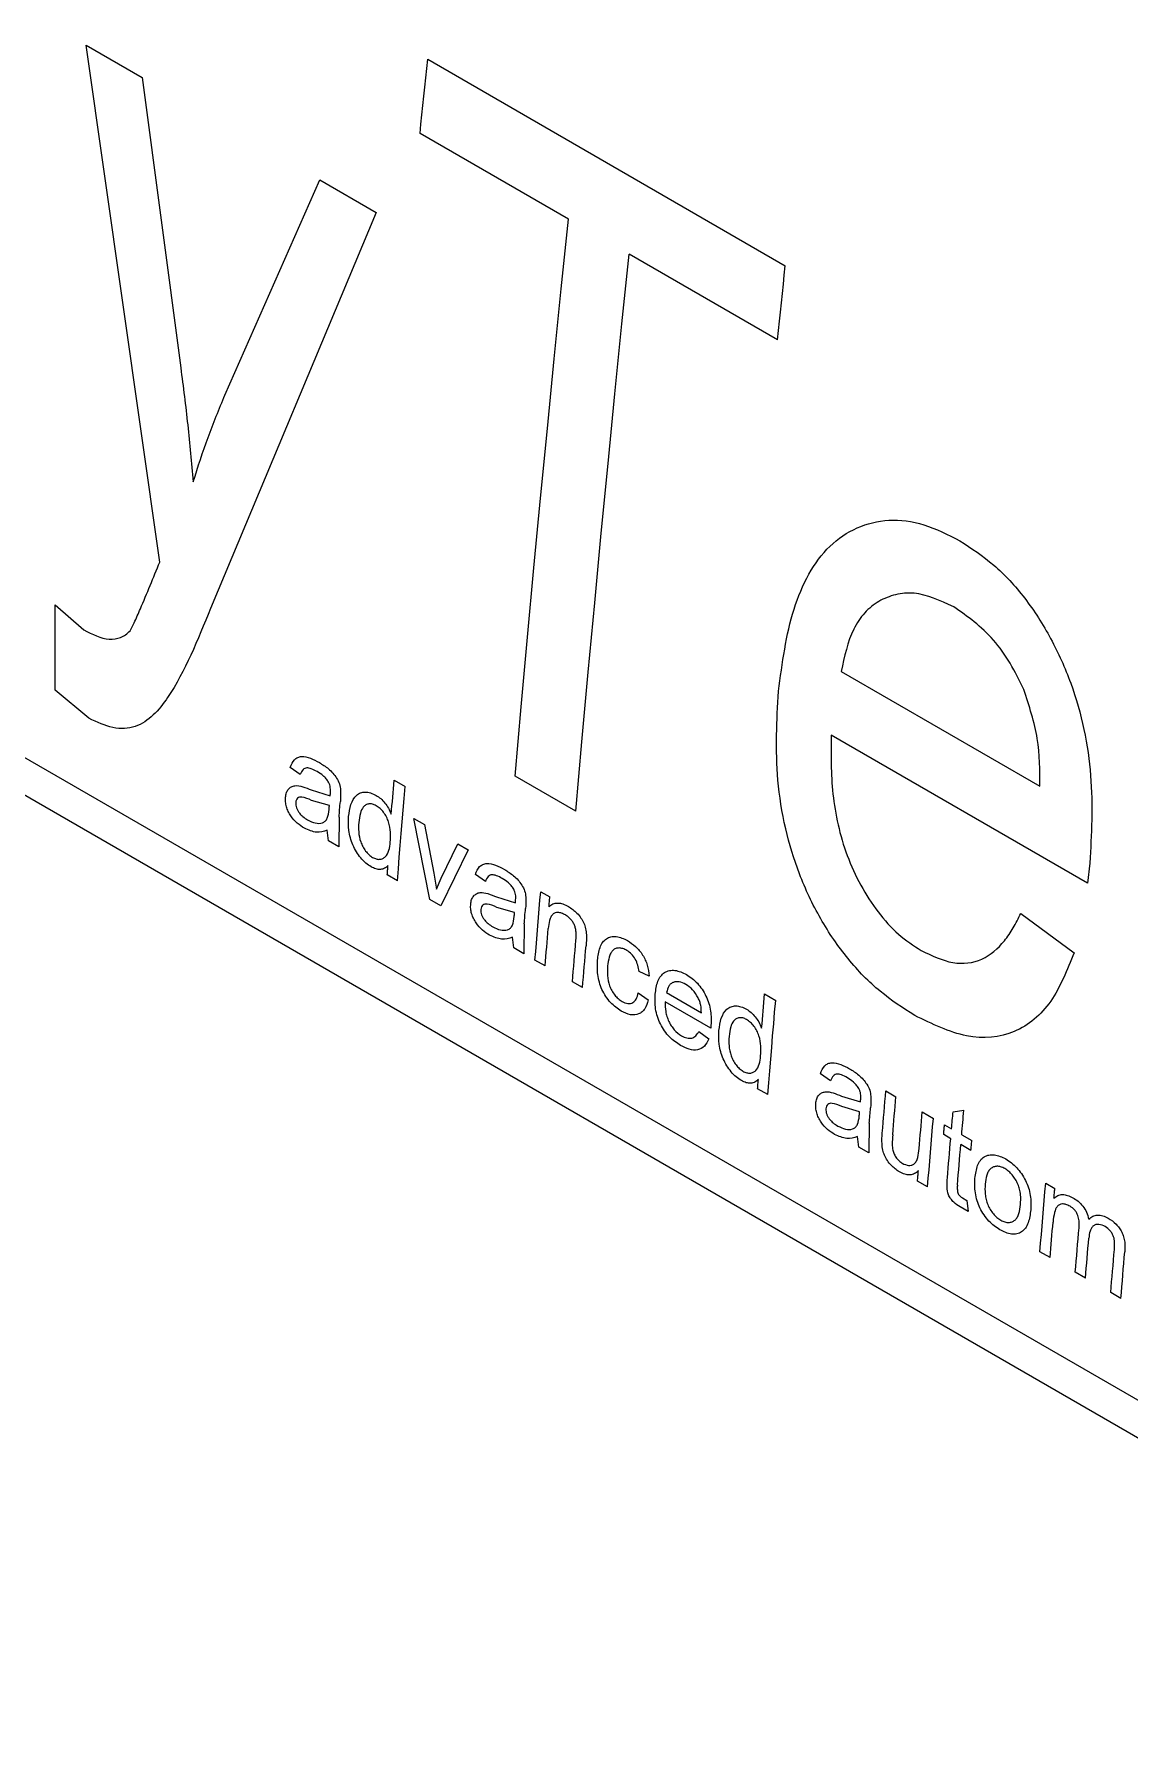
# Model space of a CAD drawing. Extents: x 150 to 4150, y 50 to 2920.
# Drawn here: x 3221.65 to 3240.8, y 1573.58 to 1603.27 of the extents above; entities that cross this region are included whole.
import ezdxf

# ---------------------------------------------------------------- set-up
doc = ezdxf.new("R2010")
doc.units = 0
doc.header["$LTSCALE"] = 10
doc.linetypes.add('SLD-KATı', pattern=[0])
doc.layers.get('0').update_dxf_attribs({"linetype": 'CONTINUOUS'})

msp = doc.modelspace()

# ---------------------------------------------------------------- linework, layer by layer
at = {"color": 7, "linetype": 'SLD-KATı'}
for p, q in [((3175.698, 1617.062), (3271.158, 1561.955)), ((3273.699, 1559.827), (3178.631, 1614.708)), ((3222.566, 1603.078), (3223.548, 1602.512)), ((3223.855, 1594.042), (3222.566, 1603.078)), ((3228.538, 1602.828), (3234.788, 1599.22)), ((3223.548, 1602.512), (3224.22, 1597.437)), ((3230.997, 1600.036), (3228.403, 1601.534)), ((3224.993, 1596.961), (3226.653, 1600.719)), ((3226.653, 1600.719), (3227.637, 1600.151)), ((3227.637, 1600.151), (3224.74, 1593.231)), ((3234.653, 1597.926), (3232.059, 1599.423)), ((3222.025, 1591.802), (3222.027, 1593.294)), ((3222.027, 1593.294), (3222.524, 1592.858)), ((3235.764, 1592.127), (3239.237, 1590.122)), ((3222.616, 1591.312), (3222.025, 1591.802)), ((3240.072, 1588.432), (3235.591, 1591.019)), ((3226.308, 1590.327), (3226.133, 1590.451)), ((3227.951, 1590.23), (3228.146, 1590.118)), ((3231.126, 1589.688), (3230.064, 1590.301)), ((3226.502, 1590.058), (3226.833, 1589.957)), ((3226.819, 1589.786), (3226.508, 1589.876)), ((3226.987, 1589.585), (3226.981, 1589.065)), ((3228.295, 1589.561), (3228.479, 1589.455)), ((3228.576, 1588.144), (3228.295, 1589.561)), ((3226.804, 1589.168), (3226.782, 1589.353)), ((3228.479, 1589.455), (3228.643, 1588.606)), ((3226.981, 1589.065), (3226.804, 1589.168)), ((3229.247, 1589.012), (3228.764, 1588.036)), ((3228.772, 1588.517), (3229.063, 1589.118)), ((3229.063, 1589.118), (3229.247, 1589.012)), ((3240.111, 1588.782), (3240.072, 1588.432)), ((3228.007, 1588.473), (3227.83, 1588.575)), ((3228.643, 1588.606), (3228.69, 1588.325)), ((3228.69, 1588.325), (3228.772, 1588.517)), ((3229.545, 1588.458), (3229.37, 1588.582)), ((3228.764, 1588.036), (3228.576, 1588.144)), ((3229.739, 1588.189), (3230.07, 1588.088)), ((3230.513, 1588.281), (3230.672, 1588.189)), ((3230.056, 1587.917), (3229.745, 1588.007)), ((3238.904, 1587.901), (3239.835, 1587.214)), ((3230.041, 1587.299), (3230.019, 1587.484)), ((3230.224, 1587.716), (3230.218, 1587.197)), ((3230.218, 1587.197), (3230.041, 1587.299)), ((3230.589, 1586.982), (3230.412, 1587.084)), ((3232.41, 1586.804), (3232.232, 1586.885)), ((3231.244, 1586.604), (3231.067, 1586.707)), ((3232.219, 1586.512), (3232.394, 1586.388)), ((3233.484, 1585.893), (3232.688, 1586.353)), ((3232.713, 1586.517), (3233.321, 1586.166)), ((3234.426, 1586.493), (3234.62, 1586.381)), ((3233.489, 1585.945), (3233.484, 1585.893)), ((3233.275, 1585.835), (3233.45, 1585.711)), ((3235.577, 1584.976), (3235.402, 1585.1)), ((3234.481, 1584.736), (3234.304, 1584.838)), ((3236.545, 1584.798), (3236.722, 1584.696)), ((3235.771, 1584.707), (3236.102, 1584.606)), ((3236.088, 1584.435), (3235.777, 1584.525)), ((3237.721, 1584.434), (3237.908, 1584.46)), ((3236.256, 1584.234), (3236.25, 1583.715)), ((3237.182, 1584.431), (3237.377, 1584.318)), ((3237.571, 1584.206), (3237.695, 1584.135)), ((3236.073, 1583.817), (3236.051, 1584.002)), ((3237.68, 1583.964), (3237.557, 1584.035)), ((3238.034, 1583.759), (3237.857, 1583.862)), ((3237.872, 1584.032), (3238.049, 1583.93)), ((3236.25, 1583.715), (3236.073, 1583.817)), ((3237.276, 1583.122), (3237.099, 1583.224)), ((3239.34, 1583.185), (3239.499, 1583.093)), ((3237.982, 1582.692), (3237.846, 1582.771)), ((3237.883, 1582.928), (3237.96, 1582.884)), ((3237.96, 1582.884), (3237.982, 1582.692)), ((3239.416, 1581.887), (3239.239, 1581.989)), ((3240.035, 1581.529), (3239.858, 1581.631)), ((3240.654, 1581.172), (3240.478, 1581.274))]:
    msp.add_line(p, q, dxfattribs=at)
at = {"color": 7, "linetype": 'SLD-KATı', "flags": 128}
for points in [[(3228.403, 1601.534), (3228.42, 1601.696), (3228.436, 1601.857), (3228.453, 1602.019), (3228.47, 1602.181), (3228.487, 1602.342), (3228.504, 1602.504), (3228.521, 1602.666), (3228.538, 1602.828)], [(3230.064, 1590.301), (3230.172, 1591.514), (3230.283, 1592.728), (3230.395, 1593.943), (3230.511, 1595.16), (3230.629, 1596.377), (3230.749, 1597.596), (3230.872, 1598.815), (3230.997, 1600.036)], [(3231.126, 1589.688), (3231.234, 1590.901), (3231.344, 1592.115), (3231.457, 1593.33), (3231.572, 1594.547), (3231.69, 1595.764), (3231.81, 1596.983), (3231.933, 1598.203), (3232.059, 1599.423)], [(3234.653, 1597.926), (3234.67, 1598.087), (3234.687, 1598.249), (3234.703, 1598.411), (3234.72, 1598.573), (3234.737, 1598.734), (3234.754, 1598.896), (3234.771, 1599.058), (3234.788, 1599.22)], [(3227.9, 1589.634), (3227.907, 1589.709), (3227.913, 1589.783), (3227.919, 1589.858), (3227.926, 1589.932), (3227.932, 1590.007), (3227.939, 1590.081), (3227.945, 1590.156), (3227.951, 1590.23)], [(3228.007, 1588.473), (3228.024, 1588.679), (3228.041, 1588.884), (3228.058, 1589.09), (3228.076, 1589.295), (3228.093, 1589.501), (3228.111, 1589.707), (3228.128, 1589.912), (3228.146, 1590.118)], [(3226.833, 1589.957), (3226.834, 1589.963), (3226.834, 1589.969), (3226.835, 1589.975), (3226.835, 1589.981), (3226.836, 1589.987), (3226.836, 1589.993), (3226.837, 1589.999), (3226.837, 1590.006)], [(3226.987, 1589.585), (3226.99, 1589.618), (3226.993, 1589.652), (3226.996, 1589.686), (3226.998, 1589.719), (3227.001, 1589.753), (3227.004, 1589.786), (3227.007, 1589.82), (3227.01, 1589.854)], [(3226.813, 1589.715), (3226.813, 1589.724), (3226.814, 1589.733), (3226.815, 1589.741), (3226.816, 1589.75), (3226.816, 1589.759), (3226.817, 1589.768), (3226.818, 1589.777), (3226.819, 1589.786)], [(3227.83, 1588.575), (3227.832, 1588.595), (3227.833, 1588.615), (3227.835, 1588.635), (3227.837, 1588.656), (3227.838, 1588.676), (3227.84, 1588.696), (3227.842, 1588.716), (3227.843, 1588.736)], [(3230.07, 1588.088), (3230.071, 1588.094), (3230.071, 1588.1), (3230.072, 1588.106), (3230.072, 1588.112), (3230.073, 1588.119), (3230.073, 1588.125), (3230.074, 1588.131), (3230.074, 1588.137)], [(3230.412, 1587.084), (3230.425, 1587.234), (3230.437, 1587.383), (3230.45, 1587.533), (3230.463, 1587.682), (3230.475, 1587.832), (3230.488, 1587.981), (3230.5, 1588.131), (3230.513, 1588.281)], [(3230.658, 1588.018), (3230.66, 1588.039), (3230.661, 1588.06), (3230.663, 1588.082), (3230.665, 1588.103), (3230.667, 1588.124), (3230.669, 1588.146), (3230.671, 1588.167), (3230.672, 1588.189)], [(3230.05, 1587.846), (3230.05, 1587.855), (3230.051, 1587.864), (3230.052, 1587.873), (3230.053, 1587.882), (3230.053, 1587.891), (3230.054, 1587.899), (3230.055, 1587.908), (3230.056, 1587.917)], [(3230.224, 1587.716), (3230.227, 1587.75), (3230.23, 1587.783), (3230.233, 1587.817), (3230.236, 1587.85), (3230.238, 1587.884), (3230.241, 1587.918), (3230.244, 1587.951), (3230.247, 1587.985)], [(3230.589, 1586.982), (3230.596, 1587.064), (3230.603, 1587.145), (3230.61, 1587.227), (3230.617, 1587.309), (3230.623, 1587.39), (3230.63, 1587.472), (3230.637, 1587.553), (3230.644, 1587.635)], [(3231.067, 1586.707), (3231.075, 1586.797), (3231.082, 1586.888), (3231.09, 1586.979), (3231.097, 1587.07), (3231.105, 1587.161), (3231.113, 1587.252), (3231.12, 1587.342), (3231.128, 1587.433)], [(3231.244, 1586.604), (3231.251, 1586.696), (3231.259, 1586.787), (3231.267, 1586.879), (3231.274, 1586.97), (3231.282, 1587.062), (3231.29, 1587.153), (3231.298, 1587.245), (3231.305, 1587.337)], [(3234.375, 1585.897), (3234.381, 1585.971), (3234.387, 1586.046), (3234.394, 1586.12), (3234.4, 1586.195), (3234.406, 1586.269), (3234.413, 1586.344), (3234.419, 1586.418), (3234.426, 1586.493)], [(3234.481, 1584.736), (3234.498, 1584.941), (3234.515, 1585.147), (3234.533, 1585.352), (3234.55, 1585.558), (3234.567, 1585.764), (3234.585, 1585.969), (3234.602, 1586.175), (3234.62, 1586.381)], [(3234.304, 1584.838), (3234.306, 1584.858), (3234.307, 1584.878), (3234.309, 1584.898), (3234.311, 1584.918), (3234.312, 1584.938), (3234.314, 1584.958), (3234.316, 1584.978), (3234.317, 1584.998)], [(3236.483, 1584.061), (3236.491, 1584.153), (3236.498, 1584.245), (3236.506, 1584.337), (3236.514, 1584.429), (3236.522, 1584.522), (3236.529, 1584.614), (3236.537, 1584.706), (3236.545, 1584.798)], [(3236.102, 1584.606), (3236.103, 1584.612), (3236.103, 1584.618), (3236.104, 1584.624), (3236.104, 1584.63), (3236.105, 1584.636), (3236.105, 1584.642), (3236.106, 1584.649), (3236.106, 1584.655)], [(3236.256, 1584.234), (3236.259, 1584.267), (3236.262, 1584.301), (3236.265, 1584.335), (3236.268, 1584.368), (3236.27, 1584.402), (3236.273, 1584.436), (3236.276, 1584.469), (3236.279, 1584.503)], [(3236.666, 1584.034), (3236.673, 1584.117), (3236.68, 1584.199), (3236.687, 1584.282), (3236.694, 1584.365), (3236.701, 1584.448), (3236.708, 1584.531), (3236.715, 1584.613), (3236.722, 1584.696)], [(3237.872, 1584.032), (3237.876, 1584.086), (3237.881, 1584.139), (3237.886, 1584.193), (3237.89, 1584.246), (3237.895, 1584.3), (3237.899, 1584.353), (3237.904, 1584.406), (3237.908, 1584.46)], [(3236.082, 1584.364), (3236.082, 1584.373), (3236.083, 1584.382), (3236.084, 1584.391), (3236.085, 1584.399), (3236.085, 1584.408), (3236.086, 1584.417), (3236.087, 1584.426), (3236.088, 1584.435)], [(3237.128, 1583.791), (3237.135, 1583.871), (3237.141, 1583.951), (3237.148, 1584.031), (3237.155, 1584.111), (3237.162, 1584.191), (3237.168, 1584.271), (3237.175, 1584.351), (3237.182, 1584.431)], [(3237.276, 1583.122), (3237.288, 1583.272), (3237.301, 1583.421), (3237.313, 1583.571), (3237.326, 1583.72), (3237.338, 1583.87), (3237.351, 1584.019), (3237.364, 1584.169), (3237.377, 1584.318)], [(3237.557, 1584.035), (3237.558, 1584.056), (3237.56, 1584.078), (3237.562, 1584.099), (3237.564, 1584.121), (3237.566, 1584.142), (3237.567, 1584.163), (3237.569, 1584.185), (3237.571, 1584.206)], [(3237.695, 1584.135), (3237.698, 1584.172), (3237.701, 1584.209), (3237.705, 1584.247), (3237.708, 1584.284), (3237.711, 1584.322), (3237.714, 1584.359), (3237.717, 1584.396), (3237.721, 1584.434)], [(3237.623, 1583.28), (3237.63, 1583.366), (3237.637, 1583.451), (3237.644, 1583.537), (3237.652, 1583.622), (3237.659, 1583.707), (3237.666, 1583.793), (3237.673, 1583.878), (3237.68, 1583.964)], [(3237.798, 1583.153), (3237.805, 1583.242), (3237.812, 1583.33), (3237.82, 1583.419), (3237.827, 1583.507), (3237.835, 1583.596), (3237.842, 1583.684), (3237.85, 1583.773), (3237.857, 1583.862)], [(3238.034, 1583.759), (3238.036, 1583.781), (3238.038, 1583.802), (3238.04, 1583.823), (3238.041, 1583.845), (3238.043, 1583.866), (3238.045, 1583.888), (3238.047, 1583.909), (3238.049, 1583.93)], [(3237.099, 1583.224), (3237.101, 1583.247), (3237.103, 1583.269), (3237.104, 1583.291), (3237.106, 1583.313), (3237.108, 1583.335), (3237.11, 1583.357), (3237.112, 1583.38), (3237.114, 1583.402)], [(3239.239, 1581.989), (3239.252, 1582.138), (3239.264, 1582.288), (3239.277, 1582.437), (3239.289, 1582.587), (3239.302, 1582.736), (3239.315, 1582.886), (3239.327, 1583.035), (3239.34, 1583.185)], [(3239.485, 1582.924), (3239.487, 1582.945), (3239.488, 1582.967), (3239.49, 1582.988), (3239.492, 1583.009), (3239.494, 1583.03), (3239.496, 1583.051), (3239.497, 1583.072), (3239.499, 1583.093)], [(3239.416, 1581.887), (3239.423, 1581.964), (3239.429, 1582.042), (3239.436, 1582.119), (3239.442, 1582.197), (3239.449, 1582.274), (3239.455, 1582.352), (3239.462, 1582.429), (3239.468, 1582.507)], [(3239.858, 1581.631), (3239.867, 1581.728), (3239.875, 1581.825), (3239.883, 1581.922), (3239.891, 1582.02), (3239.899, 1582.117), (3239.907, 1582.214), (3239.915, 1582.311), (3239.924, 1582.408)], [(3240.035, 1581.529), (3240.043, 1581.616), (3240.05, 1581.703), (3240.057, 1581.79), (3240.064, 1581.876), (3240.072, 1581.963), (3240.079, 1582.05), (3240.086, 1582.137), (3240.094, 1582.224)], [(3240.478, 1581.274), (3240.485, 1581.368), (3240.493, 1581.462), (3240.501, 1581.556), (3240.509, 1581.65), (3240.517, 1581.744), (3240.525, 1581.838), (3240.533, 1581.933), (3240.541, 1582.027)], [(3240.654, 1581.172), (3240.663, 1581.274), (3240.671, 1581.376), (3240.68, 1581.478), (3240.689, 1581.58), (3240.697, 1581.683), (3240.706, 1581.785), (3240.714, 1581.887), (3240.723, 1581.989)]]:
    msp.add_lwpolyline(points, dxfattribs=at)
at = {"color": 7, "linetype": 'SLD-KATı'}
for points, knots in [([(3224.22, 1597.437), (3224.263, 1597.104), (3224.349, 1596.436), (3224.408, 1595.776), (3224.438, 1595.446)], [0, 0, 0, 0, 0.4999991, 1, 1, 1, 1]), ([(3224.438, 1595.446), (3224.522, 1595.706), (3224.689, 1596.227), (3224.892, 1596.716), (3224.993, 1596.961)], [0, 0, 0, 0, 0.5, 1, 1, 1, 1]), ([(3234.668, 1591.783), (3234.735, 1592.278), (3234.869, 1593.266), (3235.392, 1594.239), (3236.03, 1594.668), (3236.59, 1594.807), (3237.211, 1594.731), (3237.631, 1594.519), (3237.841, 1594.412)], [0, 0, 0, 0, 0.250304, 0.499493, 0.62463, 0.749724, 0.8748, 1, 1, 1, 1]), ([(3237.841, 1594.412), (3238.041, 1594.282), (3238.441, 1594.021), (3238.989, 1593.428), (3239.443, 1592.715), (3239.915, 1591.673), (3240.195, 1590.279), (3240.139, 1589.282), (3240.111, 1588.782)], [0, 0, 0, 0, 0.1251387, 0.2502175, 0.3753227, 0.5004721, 0.7497275, 1, 1, 1, 1]), ([(3223.334, 1592.838), (3223.358, 1592.884), (3223.422, 1593.009), (3223.594, 1593.41), (3223.742, 1593.768), (3223.855, 1594.042)], [0, 0, 0, 0, 0.121259, 0.328273, 1, 1, 1, 1]), ([(3237.732, 1593.261), (3237.497, 1593.368), (3237.144, 1593.529), (3236.711, 1593.484), (3236.418, 1593.368), (3236.167, 1593.166), (3235.907, 1592.783), (3235.821, 1592.389), (3235.764, 1592.127)], [0, 0, 0, 0, 0.249224, 0.374396, 0.499614, 0.624851, 0.750059, 1, 1, 1, 1]), ([(3224.74, 1593.231), (3224.519, 1592.68), (3224.242, 1591.991), (3223.752, 1591.351), (3223.436, 1591.139), (3223.038, 1591.11), (3222.757, 1591.244), (3222.616, 1591.312)], [0, 0, 0, 0, 0.500712, 0.625809, 0.750674, 0.875271, 1, 1, 1, 1]), ([(3238.956, 1591.816), (3238.881, 1591.97), (3238.73, 1592.28), (3238.336, 1592.833), (3237.973, 1593.09), (3237.732, 1593.261)], [0, 0, 0, 0, 0.250682, 0.501275, 1, 1, 1, 1]), ([(3222.524, 1592.858), (3222.675, 1592.78), (3222.903, 1592.664), (3223.141, 1592.707), (3223.26, 1592.766), (3223.309, 1592.814), (3223.334, 1592.838)], [0, 0, 0, 0, 0.499029, 0.749111, 0.874535, 1, 1, 1, 1]), ([(3237.05, 1586.118), (3236.846, 1586.248), (3236.439, 1586.509), (3235.872, 1587.089), (3235.388, 1587.796), (3235.019, 1588.577), (3234.77, 1589.403), (3234.599, 1590.5), (3234.641, 1591.274), (3234.668, 1591.783)], [0, 0, 0, 0, 0.12505, 0.249996, 0.374636, 0.499929, 0.620077, 0.750039, 1, 1, 1, 1]), ([(3239.237, 1590.122), (3239.239, 1590.398), (3239.241, 1590.949), (3239.051, 1591.527), (3238.956, 1591.816)], [0, 0, 0, 0, 0.501311, 1, 1, 1, 1]), ([(3235.591, 1591.019), (3235.587, 1590.68), (3235.58, 1590.004), (3235.779, 1589.082), (3236.096, 1588.39), (3236.4, 1587.916), (3236.762, 1587.514), (3237.029, 1587.34), (3237.162, 1587.253)], [0, 0, 0, 0, 0.250265, 0.49965, 0.624796, 0.749867, 0.874893, 1, 1, 1, 1]), ([(3226.133, 1590.451), (3226.154, 1590.502), (3226.185, 1590.578), (3226.264, 1590.631), (3226.356, 1590.651), (3226.488, 1590.62), (3226.591, 1590.565), (3226.643, 1590.537)], [0, 0, 0, 0, 0.249379, 0.373191, 0.4996, 0.749459, 1, 1, 1, 1]), ([(3226.604, 1590.38), (3226.57, 1590.398), (3226.509, 1590.43), (3226.435, 1590.449), (3226.388, 1590.438), (3226.343, 1590.405), (3226.322, 1590.359), (3226.308, 1590.327)], [0, 0, 0, 0, 0.283098, 0.500419, 0.605925, 0.720734, 1, 1, 1, 1]), ([(3226.643, 1590.537), (3226.697, 1590.504), (3226.779, 1590.453), (3226.88, 1590.355), (3226.947, 1590.267), (3227.001, 1590.164), (3227.021, 1590.018), (3227.014, 1589.919), (3227.01, 1589.854)], [0, 0, 0, 0, 0.25031, 0.378804, 0.5004, 0.624996, 0.74964, 1, 1, 1, 1]), ([(3226.052, 1589.931), (3226.056, 1589.959), (3226.064, 1590.015), (3226.101, 1590.078), (3226.153, 1590.118), (3226.235, 1590.142), (3226.356, 1590.119), (3226.452, 1590.079), (3226.502, 1590.058)], [0, 0, 0, 0, 0.125005, 0.249858, 0.370781, 0.49994, 0.742067, 1, 1, 1, 1]), ([(3226.804, 1590.194), (3226.79, 1590.215), (3226.762, 1590.257), (3226.694, 1590.323), (3226.64, 1590.358), (3226.604, 1590.38)], [0, 0, 0, 0, 0.249858, 0.500031, 1, 1, 1, 1]), ([(3226.837, 1590.006), (3226.838, 1590.036), (3226.84, 1590.081), (3226.826, 1590.148), (3226.811, 1590.179), (3226.804, 1590.194)], [0, 0, 0, 0, 0.5003958, 0.7543208, 1, 1, 1, 1]), ([(3226.382, 1589.389), (3226.34, 1589.416), (3226.255, 1589.47), (3226.158, 1589.578), (3226.098, 1589.682), (3226.065, 1589.766), (3226.049, 1589.852), (3226.051, 1589.904), (3226.052, 1589.931)], [0, 0, 0, 0, 0.250181, 0.499648, 0.626661, 0.749787, 0.87257, 1, 1, 1, 1]), ([(3226.23, 1589.838), (3226.229, 1589.823), (3226.229, 1589.793), (3226.242, 1589.744), (3226.265, 1589.696), (3226.302, 1589.642), (3226.361, 1589.585), (3226.41, 1589.553), (3226.438, 1589.535)], [0, 0, 0, 0, 0.122859, 0.240313, 0.362752, 0.499437, 0.71692, 1, 1, 1, 1]), ([(3226.508, 1589.876), (3226.451, 1589.902), (3226.378, 1589.934), (3226.297, 1589.934), (3226.262, 1589.917), (3226.238, 1589.885), (3226.233, 1589.854), (3226.23, 1589.838)], [0, 0, 0, 0, 0.500566, 0.637414, 0.758637, 0.875381, 1, 1, 1, 1]), ([(3227.155, 1589.592), (3227.164, 1589.666), (3227.184, 1589.814), (3227.267, 1589.951), (3227.362, 1590.014), (3227.448, 1590.026), (3227.54, 1590.012), (3227.604, 1589.98), (3227.637, 1589.964)], [0, 0, 0, 0, 0.250144, 0.499494, 0.625164, 0.748857, 0.870211, 1, 1, 1, 1]), ([(3227.637, 1589.784), (3227.615, 1589.795), (3227.572, 1589.816), (3227.509, 1589.818), (3227.454, 1589.799), (3227.398, 1589.751), (3227.351, 1589.647), (3227.339, 1589.546), (3227.331, 1589.489)], [0, 0, 0, 0, 0.126948, 0.249906, 0.374206, 0.500272, 0.718973, 1, 1, 1, 1]), ([(3227.637, 1589.964), (3227.663, 1589.946), (3227.717, 1589.911), (3227.79, 1589.833), (3227.854, 1589.74), (3227.884, 1589.671), (3227.9, 1589.634)], [0, 0, 0, 0, 0.250135, 0.500228, 0.740605, 1, 1, 1, 1]), ([(3226.438, 1589.535), (3226.483, 1589.514), (3226.572, 1589.47), (3226.679, 1589.472), (3226.748, 1589.511), (3226.797, 1589.583), (3226.806, 1589.662), (3226.813, 1589.715)], [0, 0, 0, 0, 0.252536, 0.504379, 0.624361, 0.748753, 1, 1, 1, 1]), ([(3227.548, 1588.716), (3227.516, 1588.736), (3227.453, 1588.777), (3227.366, 1588.868), (3227.29, 1588.976), (3227.228, 1589.095), (3227.182, 1589.223), (3227.148, 1589.394), (3227.152, 1589.513), (3227.155, 1589.592)], [0, 0, 0, 0, 0.125048, 0.250009, 0.372512, 0.500207, 0.622974, 0.750286, 1, 1, 1, 1]), ([(3227.883, 1589.147), (3227.886, 1589.203), (3227.892, 1589.315), (3227.868, 1589.47), (3227.818, 1589.59), (3227.767, 1589.67), (3227.706, 1589.738), (3227.66, 1589.768), (3227.637, 1589.784)], [0, 0, 0, 0, 0.2504, 0.499792, 0.6247, 0.750098, 0.869106, 1, 1, 1, 1]), ([(3226.782, 1589.353), (3226.721, 1589.333), (3226.598, 1589.295), (3226.454, 1589.357), (3226.382, 1589.389)], [0, 0, 0, 0, 0.500656, 1, 1, 1, 1]), ([(3227.331, 1589.489), (3227.329, 1589.435), (3227.324, 1589.329), (3227.352, 1589.18), (3227.402, 1589.067), (3227.45, 1588.991), (3227.509, 1588.924), (3227.552, 1588.895), (3227.574, 1588.88)], [0, 0, 0, 0, 0.250351, 0.49958, 0.622136, 0.750062, 0.870149, 1, 1, 1, 1]), ([(3227.574, 1588.88), (3227.596, 1588.869), (3227.637, 1588.849), (3227.699, 1588.843), (3227.753, 1588.859), (3227.816, 1588.901), (3227.865, 1588.999), (3227.877, 1589.098), (3227.883, 1589.147)], [0, 0, 0, 0, 0.128626, 0.247624, 0.375901, 0.50041, 0.749671, 1, 1, 1, 1]), ([(3227.843, 1588.736), (3227.825, 1588.718), (3227.787, 1588.683), (3227.713, 1588.666), (3227.631, 1588.674), (3227.575, 1588.702), (3227.548, 1588.716)], [0, 0, 0, 0, 0.250003, 0.499866, 0.749905, 1, 1, 1, 1]), ([(3229.37, 1588.582), (3229.391, 1588.633), (3229.423, 1588.709), (3229.501, 1588.762), (3229.593, 1588.783), (3229.725, 1588.752), (3229.828, 1588.696), (3229.88, 1588.668)], [0, 0, 0, 0, 0.249379, 0.373191, 0.4996, 0.749459, 1, 1, 1, 1]), ([(3229.88, 1588.668), (3229.934, 1588.635), (3230.016, 1588.584), (3230.117, 1588.486), (3230.184, 1588.399), (3230.238, 1588.295), (3230.258, 1588.149), (3230.251, 1588.051), (3230.247, 1587.985)], [0, 0, 0, 0, 0.25031, 0.378804, 0.5004, 0.624996, 0.74964, 1, 1, 1, 1]), ([(3229.841, 1588.512), (3229.807, 1588.53), (3229.746, 1588.561), (3229.672, 1588.58), (3229.625, 1588.57), (3229.58, 1588.536), (3229.56, 1588.491), (3229.545, 1588.458)], [0, 0, 0, 0, 0.2830976, 0.5004188, 0.6059253, 0.7207341, 1, 1, 1, 1]), ([(3230.041, 1588.326), (3230.027, 1588.347), (3229.999, 1588.389), (3229.931, 1588.455), (3229.877, 1588.489), (3229.841, 1588.512)], [0, 0, 0, 0, 0.249858, 0.500031, 1, 1, 1, 1]), ([(3230.074, 1588.137), (3230.076, 1588.167), (3230.078, 1588.213), (3230.063, 1588.279), (3230.048, 1588.31), (3230.041, 1588.326)], [0, 0, 0, 0, 0.500396, 0.754321, 1, 1, 1, 1]), ([(3229.619, 1587.52), (3229.577, 1587.547), (3229.492, 1587.601), (3229.396, 1587.71), (3229.335, 1587.813), (3229.303, 1587.897), (3229.286, 1587.983), (3229.288, 1588.036), (3229.289, 1588.062)], [0, 0, 0, 0, 0.250181, 0.499648, 0.626661, 0.749787, 0.87257, 1, 1, 1, 1]), ([(3229.289, 1588.062), (3229.293, 1588.091), (3229.301, 1588.147), (3229.338, 1588.209), (3229.39, 1588.25), (3229.473, 1588.274), (3229.593, 1588.251), (3229.69, 1588.21), (3229.739, 1588.189)], [0, 0, 0, 0, 0.125005, 0.249858, 0.370781, 0.49994, 0.742067, 1, 1, 1, 1]), ([(3229.745, 1588.007), (3229.688, 1588.033), (3229.615, 1588.065), (3229.534, 1588.065), (3229.5, 1588.049), (3229.476, 1588.016), (3229.47, 1587.986), (3229.467, 1587.97)], [0, 0, 0, 0, 0.500566, 0.637414, 0.758637, 0.875381, 1, 1, 1, 1]), ([(3230.658, 1588.018), (3230.68, 1588.036), (3230.724, 1588.073), (3230.809, 1588.088), (3230.903, 1588.072), (3230.966, 1588.04), (3230.998, 1588.023)], [0, 0, 0, 0, 0.249982, 0.499857, 0.742913, 1, 1, 1, 1]), ([(3230.998, 1588.023), (3231.049, 1587.988), (3231.127, 1587.934), (3231.216, 1587.826), (3231.269, 1587.732), (3231.302, 1587.63), (3231.317, 1587.494), (3231.31, 1587.399), (3231.305, 1587.337)], [0, 0, 0, 0, 0.249458, 0.381579, 0.49958, 0.618189, 0.749556, 1, 1, 1, 1]), ([(3229.467, 1587.97), (3229.467, 1587.954), (3229.466, 1587.924), (3229.479, 1587.876), (3229.502, 1587.828), (3229.539, 1587.774), (3229.598, 1587.716), (3229.647, 1587.685), (3229.675, 1587.667)], [0, 0, 0, 0, 0.122859, 0.240313, 0.362752, 0.499437, 0.71692, 1, 1, 1, 1]), ([(3229.675, 1587.667), (3229.72, 1587.645), (3229.809, 1587.602), (3229.916, 1587.603), (3229.985, 1587.642), (3230.034, 1587.714), (3230.043, 1587.793), (3230.05, 1587.846)], [0, 0, 0, 0, 0.252536, 0.504379, 0.624361, 0.748753, 1, 1, 1, 1]), ([(3230.946, 1587.874), (3230.923, 1587.885), (3230.88, 1587.907), (3230.818, 1587.919), (3230.765, 1587.912), (3230.721, 1587.886), (3230.689, 1587.839), (3230.658, 1587.758), (3230.65, 1587.685), (3230.644, 1587.635)], [0, 0, 0, 0, 0.14054, 0.266343, 0.383609, 0.499912, 0.617591, 0.740601, 1, 1, 1, 1]), ([(3231.128, 1587.433), (3231.131, 1587.473), (3231.135, 1587.534), (3231.127, 1587.619), (3231.11, 1587.682), (3231.082, 1587.741), (3231.045, 1587.793), (3230.998, 1587.839), (3230.964, 1587.862), (3230.946, 1587.874)], [0, 0, 0, 0, 0.250357, 0.384749, 0.500154, 0.615541, 0.732379, 0.858445, 1, 1, 1, 1]), ([(3237.162, 1587.253), (3237.349, 1587.164), (3237.723, 1586.985), (3238.246, 1587.06), (3238.572, 1587.342), (3238.778, 1587.642), (3238.862, 1587.815), (3238.904, 1587.901)], [0, 0, 0, 0, 0.249863, 0.499195, 0.749117, 0.874526, 1, 1, 1, 1]), ([(3230.019, 1587.484), (3229.958, 1587.465), (3229.835, 1587.426), (3229.691, 1587.489), (3229.619, 1587.52)], [0, 0, 0, 0, 0.500656, 1, 1, 1, 1]), ([(3231.506, 1587.081), (3231.516, 1587.159), (3231.532, 1587.277), (3231.593, 1587.398), (3231.659, 1587.464), (3231.74, 1587.497), (3231.864, 1587.506), (3231.965, 1587.458), (3232.032, 1587.426)], [0, 0, 0, 0, 0.250046, 0.380159, 0.500322, 0.624144, 0.750612, 1, 1, 1, 1]), ([(3232.032, 1587.426), (3232.079, 1587.395), (3232.174, 1587.332), (3232.279, 1587.205), (3232.343, 1587.089), (3232.391, 1586.963), (3232.403, 1586.869), (3232.41, 1586.804)], [0, 0, 0, 0, 0.251498, 0.501861, 0.625789, 0.744873, 1, 1, 1, 1]), ([(3232.018, 1587.255), (3231.995, 1587.266), (3231.95, 1587.289), (3231.883, 1587.3), (3231.823, 1587.291), (3231.773, 1587.258), (3231.734, 1587.206), (3231.7, 1587.116), (3231.69, 1587.035), (3231.683, 1586.982)], [0, 0, 0, 0, 0.130226, 0.250235, 0.374105, 0.497683, 0.620715, 0.748517, 1, 1, 1, 1]), ([(3232.232, 1586.885), (3232.226, 1586.922), (3232.215, 1586.995), (3232.17, 1587.104), (3232.101, 1587.198), (3232.046, 1587.236), (3232.018, 1587.255)], [0, 0, 0, 0, 0.2505354, 0.5003597, 0.7432862, 1, 1, 1, 1]), ([(3239.835, 1587.214), (3239.715, 1586.912), (3239.477, 1586.309), (3238.826, 1585.76), (3237.965, 1585.675), (3237.355, 1585.97), (3237.05, 1586.118)], [0, 0, 0, 0, 0.250513, 0.50023, 0.749814, 1, 1, 1, 1]), ([(3231.92, 1586.192), (3231.855, 1586.237), (3231.757, 1586.304), (3231.648, 1586.449), (3231.581, 1586.57), (3231.534, 1586.7), (3231.498, 1586.876), (3231.503, 1586.999), (3231.506, 1587.081)], [0, 0, 0, 0, 0.2492532, 0.374808, 0.4996752, 0.6215099, 0.7499396, 1, 1, 1, 1]), ([(3231.683, 1586.982), (3231.681, 1586.927), (3231.675, 1586.818), (3231.7, 1586.664), (3231.754, 1586.549), (3231.805, 1586.472), (3231.867, 1586.407), (3231.911, 1586.378), (3231.935, 1586.362)], [0, 0, 0, 0, 0.250458, 0.499707, 0.623373, 0.750028, 0.867445, 1, 1, 1, 1]), ([(3232.514, 1586.488), (3232.525, 1586.568), (3232.541, 1586.689), (3232.608, 1586.809), (3232.677, 1586.873), (3232.762, 1586.905), (3232.89, 1586.913), (3232.993, 1586.864), (3233.062, 1586.832)], [0, 0, 0, 0, 0.249932, 0.377998, 0.500176, 0.624028, 0.75056, 1, 1, 1, 1]), ([(3233.062, 1586.832), (3233.127, 1586.787), (3233.225, 1586.719), (3233.335, 1586.577), (3233.404, 1586.458), (3233.456, 1586.328), (3233.496, 1586.151), (3233.492, 1586.027), (3233.489, 1585.945)], [0, 0, 0, 0, 0.2493734, 0.3736241, 0.4998458, 0.6227922, 0.7501089, 1, 1, 1, 1]), ([(3233.048, 1586.66), (3233.01, 1586.678), (3232.934, 1586.715), (3232.845, 1586.706), (3232.786, 1586.674), (3232.738, 1586.621), (3232.723, 1586.559), (3232.713, 1586.517)], [0, 0, 0, 0, 0.252839, 0.499738, 0.626682, 0.750362, 1, 1, 1, 1]), ([(3233.266, 1586.425), (3233.235, 1586.476), (3233.174, 1586.577), (3233.09, 1586.632), (3233.048, 1586.66)], [0, 0, 0, 0, 0.499469, 1, 1, 1, 1]), ([(3232.394, 1586.388), (3232.377, 1586.333), (3232.351, 1586.25), (3232.285, 1586.176), (3232.206, 1586.129), (3232.081, 1586.116), (3231.976, 1586.166), (3231.92, 1586.192)], [0, 0, 0, 0, 0.250054, 0.374602, 0.500625, 0.73972, 1, 1, 1, 1]), ([(3231.935, 1586.362), (3231.968, 1586.346), (3232.019, 1586.323), (3232.082, 1586.326), (3232.136, 1586.344), (3232.188, 1586.404), (3232.208, 1586.474), (3232.219, 1586.512)], [0, 0, 0, 0, 0.252408, 0.378655, 0.502571, 0.731623, 1, 1, 1, 1]), ([(3232.958, 1585.592), (3232.892, 1585.637), (3232.792, 1585.704), (3232.676, 1585.845), (3232.604, 1585.966), (3232.55, 1586.098), (3232.507, 1586.278), (3232.511, 1586.404), (3232.514, 1586.488)], [0, 0, 0, 0, 0.249591, 0.37484, 0.499981, 0.623012, 0.750192, 1, 1, 1, 1]), ([(3232.688, 1586.353), (3232.689, 1586.298), (3232.69, 1586.215), (3232.717, 1586.099), (3232.75, 1586.013), (3232.794, 1585.935), (3232.865, 1585.839), (3232.93, 1585.793), (3232.974, 1585.762)], [0, 0, 0, 0, 0.250103, 0.376927, 0.500531, 0.623783, 0.746173, 1, 1, 1, 1]), ([(3233.321, 1586.166), (3233.32, 1586.209), (3233.317, 1586.272), (3233.295, 1586.361), (3233.275, 1586.404), (3233.266, 1586.425)], [0, 0, 0, 0, 0.500029, 0.74955, 1, 1, 1, 1]), ([(3233.629, 1585.854), (3233.639, 1585.929), (3233.658, 1586.077), (3233.741, 1586.214), (3233.837, 1586.276), (3233.922, 1586.289), (3234.015, 1586.275), (3234.078, 1586.243), (3234.111, 1586.226)], [0, 0, 0, 0, 0.250144, 0.499494, 0.625164, 0.748857, 0.870211, 1, 1, 1, 1]), ([(3234.111, 1586.047), (3234.089, 1586.057), (3234.046, 1586.078), (3233.984, 1586.08), (3233.929, 1586.062), (3233.872, 1586.014), (3233.825, 1585.91), (3233.813, 1585.808), (3233.806, 1585.751)], [0, 0, 0, 0, 0.126948, 0.249906, 0.374206, 0.500272, 0.718973, 1, 1, 1, 1]), ([(3234.111, 1586.226), (3234.138, 1586.209), (3234.191, 1586.174), (3234.264, 1586.096), (3234.328, 1586.003), (3234.359, 1585.933), (3234.375, 1585.897)], [0, 0, 0, 0, 0.2501354, 0.5002285, 0.7406054, 1, 1, 1, 1]), ([(3234.357, 1585.41), (3234.36, 1585.466), (3234.367, 1585.577), (3234.342, 1585.732), (3234.292, 1585.852), (3234.242, 1585.932), (3234.18, 1586), (3234.135, 1586.031), (3234.111, 1586.047)], [0, 0, 0, 0, 0.2504, 0.499792, 0.6247, 0.750098, 0.869106, 1, 1, 1, 1]), ([(3233.45, 1585.711), (3233.428, 1585.664), (3233.383, 1585.569), (3233.259, 1585.505), (3233.111, 1585.515), (3233.009, 1585.567), (3232.958, 1585.592)], [0, 0, 0, 0, 0.250047, 0.49957, 0.749515, 1, 1, 1, 1]), ([(3232.974, 1585.762), (3233.005, 1585.747), (3233.066, 1585.716), (3233.155, 1585.716), (3233.227, 1585.757), (3233.259, 1585.809), (3233.275, 1585.835)], [0, 0, 0, 0, 0.250231, 0.499917, 0.749677, 1, 1, 1, 1]), ([(3234.022, 1584.978), (3233.99, 1584.999), (3233.927, 1585.04), (3233.84, 1585.131), (3233.764, 1585.238), (3233.702, 1585.358), (3233.656, 1585.485), (3233.622, 1585.656), (3233.626, 1585.775), (3233.629, 1585.854)], [0, 0, 0, 0, 0.125048, 0.250009, 0.372512, 0.500207, 0.622974, 0.750286, 1, 1, 1, 1]), ([(3233.806, 1585.751), (3233.803, 1585.698), (3233.798, 1585.591), (3233.826, 1585.443), (3233.877, 1585.33), (3233.925, 1585.253), (3233.983, 1585.186), (3234.026, 1585.157), (3234.048, 1585.142)], [0, 0, 0, 0, 0.250351, 0.49958, 0.622136, 0.750062, 0.870149, 1, 1, 1, 1]), ([(3234.048, 1585.142), (3234.07, 1585.132), (3234.112, 1585.112), (3234.173, 1585.106), (3234.227, 1585.121), (3234.29, 1585.163), (3234.339, 1585.262), (3234.351, 1585.36), (3234.357, 1585.41)], [0, 0, 0, 0, 0.128626, 0.247624, 0.375901, 0.50041, 0.749671, 1, 1, 1, 1]), ([(3235.402, 1585.1), (3235.423, 1585.151), (3235.454, 1585.227), (3235.533, 1585.28), (3235.625, 1585.3), (3235.757, 1585.269), (3235.86, 1585.214), (3235.912, 1585.186)], [0, 0, 0, 0, 0.249379, 0.373191, 0.4996, 0.749459, 1, 1, 1, 1]), ([(3235.873, 1585.029), (3235.839, 1585.047), (3235.778, 1585.079), (3235.704, 1585.098), (3235.657, 1585.087), (3235.612, 1585.054), (3235.592, 1585.008), (3235.577, 1584.976)], [0, 0, 0, 0, 0.2830976, 0.5004188, 0.6059253, 0.7207341, 1, 1, 1, 1]), ([(3235.912, 1585.186), (3235.966, 1585.153), (3236.048, 1585.102), (3236.149, 1585.004), (3236.216, 1584.916), (3236.27, 1584.813), (3236.29, 1584.667), (3236.283, 1584.568), (3236.279, 1584.503)], [0, 0, 0, 0, 0.25031, 0.378804, 0.5004, 0.624996, 0.74964, 1, 1, 1, 1]), ([(3234.317, 1584.998), (3234.299, 1584.981), (3234.261, 1584.946), (3234.187, 1584.929), (3234.106, 1584.937), (3234.05, 1584.965), (3234.022, 1584.978)], [0, 0, 0, 0, 0.250003, 0.499866, 0.749905, 1, 1, 1, 1]), ([(3235.321, 1584.58), (3235.325, 1584.608), (3235.333, 1584.665), (3235.37, 1584.727), (3235.422, 1584.767), (3235.504, 1584.791), (3235.625, 1584.769), (3235.722, 1584.728), (3235.771, 1584.707)], [0, 0, 0, 0, 0.125005, 0.249858, 0.370781, 0.49994, 0.742067, 1, 1, 1, 1]), ([(3236.073, 1584.843), (3236.059, 1584.864), (3236.031, 1584.907), (3235.963, 1584.972), (3235.909, 1585.007), (3235.873, 1585.029)], [0, 0, 0, 0, 0.249858, 0.500031, 1, 1, 1, 1]), ([(3236.106, 1584.655), (3236.108, 1584.685), (3236.11, 1584.731), (3236.095, 1584.797), (3236.08, 1584.828), (3236.073, 1584.843)], [0, 0, 0, 0, 0.500396, 0.754321, 1, 1, 1, 1]), ([(3235.651, 1584.038), (3235.609, 1584.065), (3235.524, 1584.119), (3235.428, 1584.227), (3235.367, 1584.331), (3235.335, 1584.415), (3235.318, 1584.501), (3235.32, 1584.553), (3235.321, 1584.58)], [0, 0, 0, 0, 0.250181, 0.499648, 0.626661, 0.749787, 0.87257, 1, 1, 1, 1]), ([(3235.499, 1584.487), (3235.498, 1584.472), (3235.498, 1584.442), (3235.511, 1584.393), (3235.534, 1584.346), (3235.571, 1584.291), (3235.63, 1584.234), (3235.679, 1584.202), (3235.707, 1584.185)], [0, 0, 0, 0, 0.122859, 0.240313, 0.362752, 0.499437, 0.71692, 1, 1, 1, 1]), ([(3235.777, 1584.525), (3235.72, 1584.551), (3235.647, 1584.583), (3235.566, 1584.583), (3235.531, 1584.567), (3235.508, 1584.534), (3235.502, 1584.503), (3235.499, 1584.487)], [0, 0, 0, 0, 0.500566, 0.637414, 0.758637, 0.875381, 1, 1, 1, 1]), ([(3235.707, 1584.185), (3235.752, 1584.163), (3235.841, 1584.119), (3235.948, 1584.121), (3236.017, 1584.16), (3236.066, 1584.232), (3236.075, 1584.311), (3236.082, 1584.364)], [0, 0, 0, 0, 0.252536, 0.504379, 0.624361, 0.748753, 1, 1, 1, 1]), ([(3236.051, 1584.002), (3235.99, 1583.982), (3235.867, 1583.944), (3235.723, 1584.007), (3235.651, 1584.038)], [0, 0, 0, 0, 0.5006556, 1, 1, 1, 1]), ([(3236.782, 1583.385), (3236.732, 1583.419), (3236.657, 1583.47), (3236.572, 1583.579), (3236.521, 1583.67), (3236.489, 1583.771), (3236.473, 1583.904), (3236.479, 1583.999), (3236.483, 1584.061)], [0, 0, 0, 0, 0.249425, 0.375668, 0.499765, 0.613631, 0.74953, 1, 1, 1, 1]), ([(3236.666, 1584.034), (3236.662, 1583.979), (3236.657, 1583.891), (3236.659, 1583.775), (3236.69, 1583.689), (3236.73, 1583.625), (3236.779, 1583.57), (3236.815, 1583.546), (3236.834, 1583.534)], [0, 0, 0, 0, 0.313675, 0.500292, 0.621379, 0.749884, 0.870273, 1, 1, 1, 1]), ([(3237.037, 1583.519), (3237.052, 1583.534), (3237.081, 1583.564), (3237.112, 1583.658), (3237.122, 1583.738), (3237.128, 1583.791)], [0, 0, 0, 0, 0.249651, 0.499512, 1, 1, 1, 1]), ([(3238.104, 1583.271), (3238.115, 1583.35), (3238.131, 1583.469), (3238.195, 1583.589), (3238.264, 1583.652), (3238.348, 1583.683), (3238.473, 1583.69), (3238.575, 1583.642), (3238.643, 1583.61)], [0, 0, 0, 0, 0.249951, 0.377722, 0.500231, 0.623939, 0.750574, 1, 1, 1, 1]), ([(3238.643, 1583.61), (3238.709, 1583.565), (3238.807, 1583.497), (3238.919, 1583.355), (3238.989, 1583.237), (3239.043, 1583.106), (3239.085, 1582.928), (3239.081, 1582.804), (3239.078, 1582.722)], [0, 0, 0, 0, 0.249436, 0.373754, 0.49987, 0.622272, 0.750146, 1, 1, 1, 1]), ([(3237.114, 1583.402), (3237.092, 1583.384), (3237.049, 1583.347), (3236.967, 1583.327), (3236.876, 1583.337), (3236.813, 1583.369), (3236.782, 1583.385)], [0, 0, 0, 0, 0.250136, 0.500032, 0.749926, 1, 1, 1, 1]), ([(3236.834, 1583.534), (3236.871, 1583.517), (3236.925, 1583.492), (3236.993, 1583.497), (3237.022, 1583.512), (3237.037, 1583.519)], [0, 0, 0, 0, 0.499077, 0.738121, 1, 1, 1, 1]), ([(3237.846, 1582.771), (3237.807, 1582.795), (3237.748, 1582.833), (3237.678, 1582.912), (3237.644, 1582.971), (3237.618, 1583.048), (3237.613, 1583.15), (3237.619, 1583.233), (3237.623, 1583.28)], [0, 0, 0, 0, 0.249911, 0.380593, 0.499892, 0.558296, 0.749349, 1, 1, 1, 1]), ([(3238.539, 1582.371), (3238.472, 1582.416), (3238.373, 1582.485), (3238.26, 1582.629), (3238.189, 1582.75), (3238.137, 1582.882), (3238.097, 1583.062), (3238.101, 1583.188), (3238.104, 1583.271)], [0, 0, 0, 0, 0.249404, 0.373969, 0.499843, 0.621332, 0.750085, 1, 1, 1, 1]), ([(3238.624, 1583.441), (3238.6, 1583.453), (3238.554, 1583.475), (3238.487, 1583.485), (3238.427, 1583.473), (3238.377, 1583.443), (3238.336, 1583.392), (3238.298, 1583.305), (3238.288, 1583.223), (3238.281, 1583.169)], [0, 0, 0, 0, 0.130993, 0.253657, 0.374412, 0.499969, 0.617306, 0.750049, 1, 1, 1, 1]), ([(3238.9, 1582.812), (3238.903, 1582.869), (3238.907, 1582.955), (3238.886, 1583.078), (3238.856, 1583.169), (3238.812, 1583.255), (3238.757, 1583.331), (3238.694, 1583.396), (3238.648, 1583.426), (3238.624, 1583.441)], [0, 0, 0, 0, 0.249863, 0.37943, 0.49988, 0.623912, 0.748905, 0.868701, 1, 1, 1, 1]), ([(3237.798, 1583.153), (3237.796, 1583.132), (3237.792, 1583.089), (3237.799, 1583.042), (3237.802, 1583.018)], [0, 0, 0, 0, 0.4978276, 1, 1, 1, 1]), ([(3237.802, 1583.018), (3237.807, 1583.008), (3237.816, 1582.987), (3237.844, 1582.954), (3237.868, 1582.939), (3237.883, 1582.928)], [0, 0, 0, 0, 0.25017, 0.500299, 1, 1, 1, 1]), ([(3238.281, 1583.169), (3238.279, 1583.113), (3238.275, 1583.026), (3238.296, 1582.903), (3238.326, 1582.811), (3238.369, 1582.725), (3238.424, 1582.649), (3238.488, 1582.584), (3238.534, 1582.555), (3238.558, 1582.539)], [0, 0, 0, 0, 0.24985, 0.380072, 0.499897, 0.624298, 0.749093, 0.868688, 1, 1, 1, 1]), ([(3239.485, 1582.924), (3239.507, 1582.942), (3239.55, 1582.978), (3239.633, 1582.991), (3239.723, 1582.979), (3239.785, 1582.948), (3239.816, 1582.932)], [0, 0, 0, 0, 0.249962, 0.499925, 0.743876, 1, 1, 1, 1]), ([(3239.078, 1582.722), (3239.068, 1582.642), (3239.052, 1582.521), (3238.989, 1582.396), (3238.922, 1582.33), (3238.838, 1582.297), (3238.711, 1582.289), (3238.608, 1582.338), (3238.539, 1582.371)], [0, 0, 0, 0, 0.250065, 0.378636, 0.500314, 0.623541, 0.748707, 1, 1, 1, 1]), ([(3238.558, 1582.539), (3238.581, 1582.527), (3238.627, 1582.505), (3238.694, 1582.496), (3238.754, 1582.508), (3238.805, 1582.539), (3238.845, 1582.589), (3238.883, 1582.676), (3238.893, 1582.757), (3238.9, 1582.812)], [0, 0, 0, 0, 0.130018, 0.2523612, 0.3734588, 0.4999297, 0.6201904, 0.7420745, 1, 1, 1, 1]), ([(3239.765, 1582.783), (3239.741, 1582.795), (3239.696, 1582.817), (3239.633, 1582.827), (3239.579, 1582.814), (3239.527, 1582.769), (3239.487, 1582.664), (3239.475, 1582.565), (3239.468, 1582.507)], [0, 0, 0, 0, 0.14079, 0.265547, 0.382156, 0.500148, 0.707743, 1, 1, 1, 1]), ([(3239.924, 1582.408), (3239.925, 1582.447), (3239.928, 1582.515), (3239.911, 1582.609), (3239.879, 1582.674), (3239.834, 1582.735), (3239.793, 1582.764), (3239.765, 1582.783)], [0, 0, 0, 0, 0.289038, 0.499955, 0.623251, 0.748817, 1, 1, 1, 1]), ([(3239.816, 1582.932), (3239.847, 1582.913), (3239.907, 1582.875), (3239.99, 1582.79), (3240.06, 1582.68), (3240.082, 1582.599), (3240.093, 1582.558)], [0, 0, 0, 0, 0.250616, 0.500807, 0.750362, 1, 1, 1, 1]), ([(3240.093, 1582.558), (3240.116, 1582.576), (3240.161, 1582.612), (3240.246, 1582.633), (3240.338, 1582.624), (3240.402, 1582.592), (3240.434, 1582.576)], [0, 0, 0, 0, 0.254469, 0.500028, 0.749902, 1, 1, 1, 1]), ([(3240.382, 1582.427), (3240.344, 1582.444), (3240.287, 1582.47), (3240.218, 1582.465), (3240.173, 1582.444), (3240.139, 1582.404), (3240.107, 1582.334), (3240.099, 1582.268), (3240.094, 1582.224)], [0, 0, 0, 0, 0.250519, 0.377345, 0.49988, 0.622074, 0.748616, 1, 1, 1, 1]), ([(3240.541, 1582.027), (3240.543, 1582.062), (3240.547, 1582.118), (3240.542, 1582.194), (3240.529, 1582.253), (3240.503, 1582.307), (3240.456, 1582.374), (3240.411, 1582.406), (3240.382, 1582.427)], [0, 0, 0, 0, 0.250749, 0.387863, 0.500745, 0.621062, 0.747866, 1, 1, 1, 1]), ([(3240.434, 1582.576), (3240.482, 1582.544), (3240.55, 1582.498), (3240.626, 1582.406), (3240.672, 1582.332), (3240.705, 1582.247), (3240.729, 1582.127), (3240.725, 1582.044), (3240.723, 1581.989)], [0, 0, 0, 0, 0.269885, 0.387387, 0.499713, 0.618895, 0.749862, 1, 1, 1, 1])]:
    msp.add_open_spline(points, degree=3, knots=knots, dxfattribs=at)

doc.saveas('drawing.dxf')
